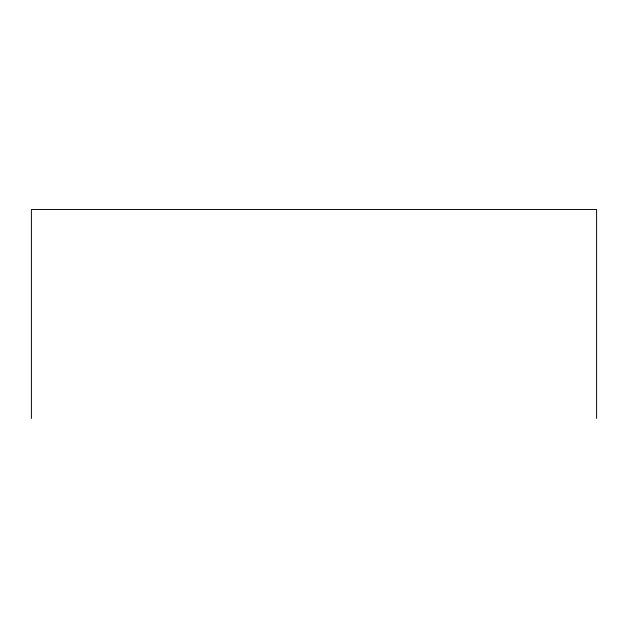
<?xml version="1.0" encoding="UTF-8"?>
<svg xmlns="http://www.w3.org/2000/svg" width="628" height="628" viewBox="0 0 628 628"><rect width="100%" height="100%" fill="white"/><g stroke="black" fill="none" stroke-linecap="round" stroke-linejoin="round"><path stroke-width="0.94" d="M596.6 418.476L596.6 209.524L31.4 209.524L31.4 418.476"/></g></svg>
